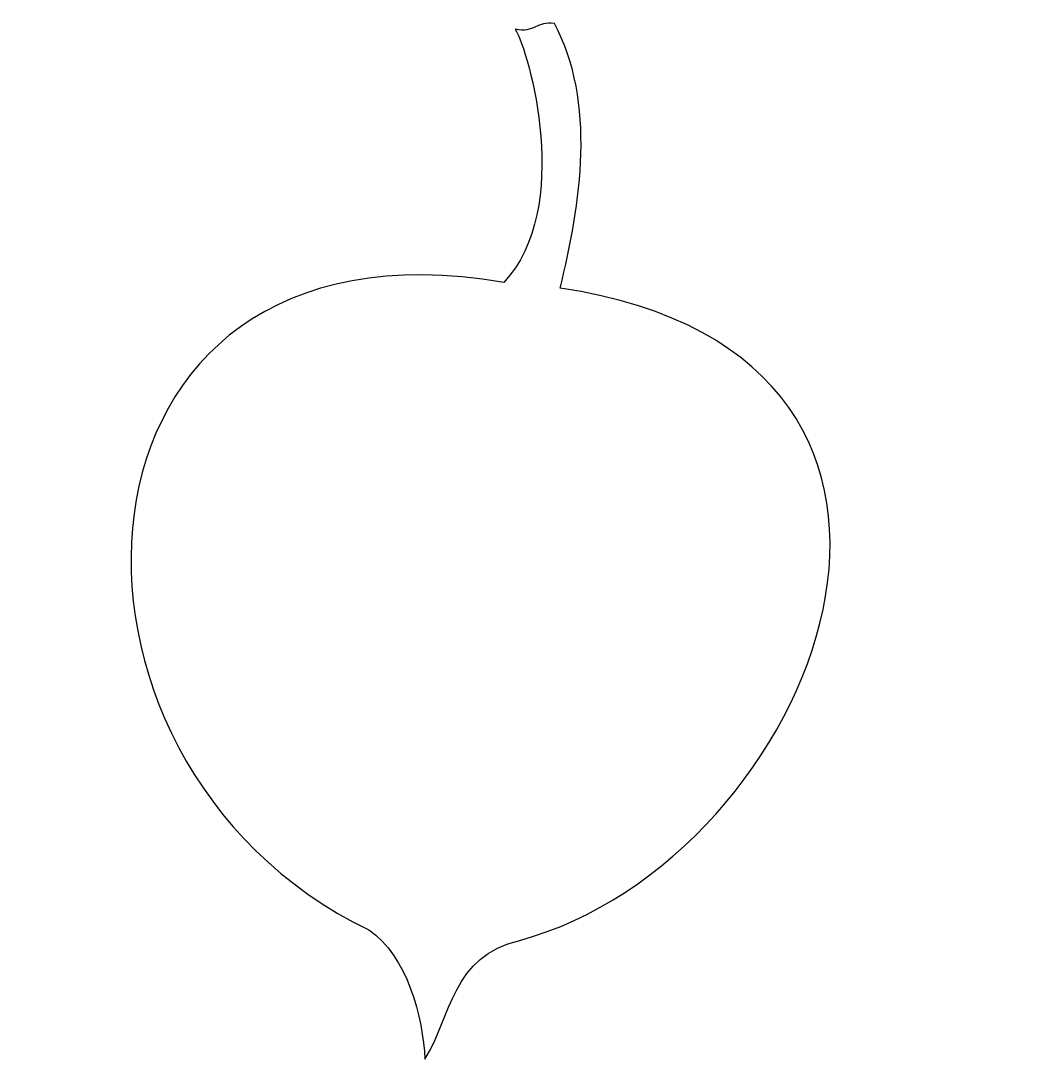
# Model space of a CAD drawing. Header units: centimetres. Extents: x -2.96 to 0.69, y 3.78 to 7.59.
import ezdxf

# ---------------------------------------------------------------- set-up
doc = ezdxf.new("R2010")
doc.units = ezdxf.units.CM
doc.header["$MEASUREMENT"] = 0
doc.layers.add('Layer 1', color=7, linetype='Continuous')

msp = doc.modelspace()

# ---------------------------------------------------------------- linework, layer by layer
at = {"layer": 'Layer 1', "color": 36}
msp.add_open_spline([(-1.00659, 7.57505), (-0.85242, 7.28863), (-0.90898, 6.9126), (-0.98598, 6.60567), (-0.98598, 6.60567), (0.69317, 6.35559), (-0.04557, 4.51043), (-1.1336, 4.21546), (-1.1336, 4.21546), (-1.3803, 4.16003), (-1.38679, 3.93306), (-1.48102, 3.78008), (-1.48102, 3.78008), (-1.48903, 3.93234), (-1.5445, 4.15773), (-1.68723, 4.25442), (-1.68723, 4.25442), (-2.96237, 4.86571), (-2.87075, 6.91573), (-1.19228, 6.62625), (-1.19228, 6.62625), (-0.93747, 6.89693), (-1.09859, 7.47293), (-1.15106, 7.55438), (-1.15106, 7.55438), (-1.07943, 7.53787), (-1.07168, 7.58513), (-1.00659, 7.57505)], degree=3, knots=[0, 0, 0, 0, 0.125, 0.125, 0.125, 0.125, 0.25, 0.25, 0.25, 0.25, 0.375, 0.375, 0.375, 0.375, 0.5, 0.5, 0.5, 0.5, 0.625, 0.625, 0.625, 0.625, 0.75, 0.75, 0.75, 0.75, 1, 1, 1, 1], dxfattribs=at)

doc.saveas('drawing.dxf')
